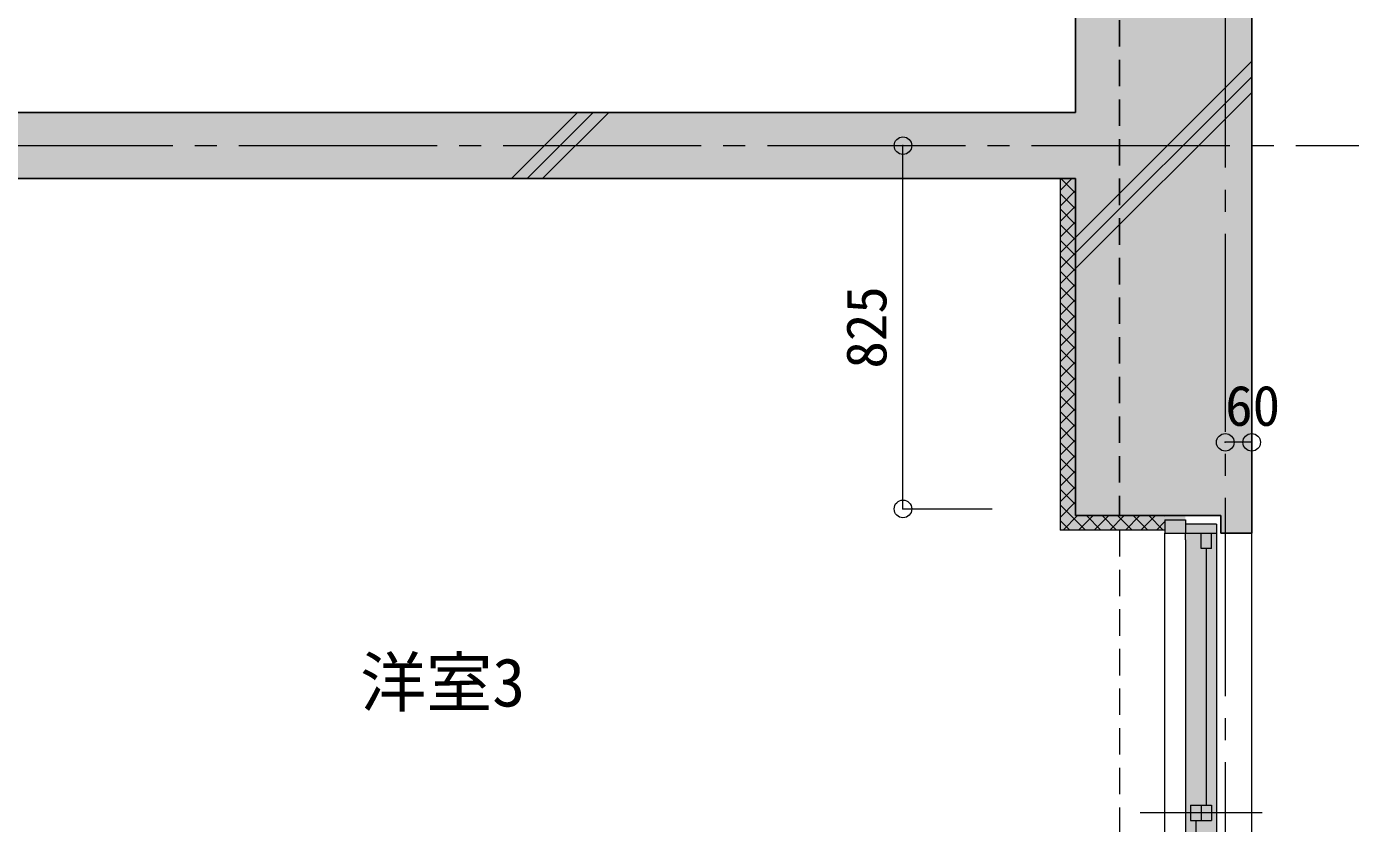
# Model space of a CAD drawing. Units: millimetres at full size, sheet at 1:50; details may follow other scales. Extents: x -9674 to 9699, y -6794 to 6791.
# Drawn here: x 3790 to 6797, y 2048 to 3858 of the extents above; entities that cross this region are included whole.
import ezdxf
from ezdxf.enums import TextEntityAlignment as Align

# ---------------------------------------------------------------- set-up
doc = ezdxf.new("R2010")
doc.units = ezdxf.units.MM
doc.header["$LTSCALE"] = 50
doc.header["$PDMODE"] = 32
doc.header["$PDSIZE"] = 40
doc.linetypes.add('CHAIN2', pattern=[12, 9, -1, 1, -1])
doc.linetypes.add('DASHED1', pattern=[1.8, 1.2, -0.6])
for name, color, linetype, lineweight in [('1-0_芯', 7, 'CHAIN2', 9), ('1-1_躯体', 2, 'Continuous', 25), ('1-3_建具', 3, 'Continuous', 18), ('1-8_ハッチ', 4, 'Continuous', 9), ('1-A_文字', 7, 'Continuous', 9), ('1-B_寸法', 7, 'Continuous', 9), ('1-C_梁', 7, 'DASHED1', 9)]:
    doc.layers.add(name, color=color, linetype=linetype, lineweight=lineweight)
for name, color, linetype in [('4-0', 1, 'Continuous'), ('4-1', 2, 'Continuous'), ('4-F', 4, 'Continuous')]:
    doc.layers.add(name, color=color, linetype=linetype)
doc.styles.add('ＭＳ ゴシック', font='')
doc.styles.get('ＭＳ ゴシック').set_extended_font_data('MS Gothic')

msp = doc.modelspace()

# ---------------------------------------------------------------- linework, layer by layer
at = {"layer": '1-0_芯'}
for p, q in [((6512.5, 4587.68), (6512.5, -3842.32)), ((-8327.5, 3587.68), (8282.5, 3587.68))]:
    msp.add_line(p, q, dxfattribs=at)
at = {"layer": '1-1_躯体'}
for p, q in [((6172.5, 4412.68), (6172.5, 3662.68)), ((6572.5, 4412.68), (6572.5, 2707.66)), ((-6527.5, 3662.68), (6172.5, 3662.68)), ((-6527.5, 3512.68), (6172.5, 3512.68)), ((6172.5, 3512.68), (6172.5, 2747.66)), ((6502.5, 2747.66), (6172.5, 2747.66)), ((6502.5, 2747.66), (6502.5, 2707.66)), ((6502.5, 2707.66), (6572.5, 2707.66))]:
    msp.add_line(p, q, dxfattribs=at)
at = {"layer": '1-1_躯体', "linetype": 'DASHED1'}
msp.add_line((6272.5, 4412.68), (6272.5, 2747.66), dxfattribs=at)
at = {"layer": '1-3_建具'}
for p, q in [((6375.5, 2737.66), (6376.53, 2737.66)), ((6375.5, 2737.66), (6422.5, 2737.66)), ((6422.5, 2737.66), (6422.5, 2707.66)), ((6457.5, 2672.66), (6457.5, 2707.66)), ((6481.5, 2672.66), (6481.5, 2707.66)), ((6481.5, 2672.66), (6457.5, 2672.66)), ((6469.5, 2090.16), (6469.5, 2672.66)), ((6433.5, 2090.16), (6433.5, 2055.16)), ((6433.5, 2090.16), (6481.5, 2090.16)), ((6457.5, 2090.16), (6457.5, 2055.16)), ((6481.5, 2090.16), (6481.5, 2055.16)), ((6433.5, 2055.16), (6481.5, 2055.16)), ((6445.5, 2055.16), (6445.5, 1472.66))]:
    msp.add_line(p, q, dxfattribs=at)
at = {"layer": '1-3_建具', "color": 7, "lineweight": 9}
for p, q in [((6375.5, 1437.66), (6375.5, 2707.66)), ((6492.5, 2727.66), (6422.5, 2727.66)), ((6422.5, 2707.66), (6492.5, 2707.66)), ((6422.5, 2692.66), (6422.5, 2707.66)), ((6492.5, 2727.66), (6492.5, 2692.66)), ((6572.5, 1437.66), (6572.5, 2707.66)), ((6422.5, 2692.66), (6422.5, 1452.66)), ((6492.5, 2692.66), (6492.5, 1452.66)), ((6595.98, 2072.66), (6319.02, 2072.66))]:
    msp.add_line(p, q, dxfattribs=at)
at = {"layer": '1-3_建具'}
msp.add_lwpolyline([(6375.5, 2737.66), (6375.5, 2707.66), (6422.5, 2707.66)], dxfattribs=at)
at = {"layer": '1-8_ハッチ'}
for p, q in [((6172.5, 3379.43), (6572.5, 3779.43)), ((6172.5, 3344.07), (6572.5, 3744.07)), ((6172.5, 3308.72), (6572.5, 3708.72)), ((4891.54, 3512.68), (5041.54, 3662.68)), ((4926.9, 3512.68), (5076.9, 3662.68)), ((4962.25, 3512.68), (5112.25, 3662.68)), ((6137.5, 3512.68), (6137.5, 2714.66)), ((6137.5, 3485.85), (6164.33, 3512.68)), ((6139.32, 3512.68), (6172.5, 3479.51)), ((6137.5, 3450.49), (6172.5, 3485.49)), ((6137.5, 3479.15), (6172.5, 3444.15)), ((6137.5, 3415.14), (6172.5, 3450.14)), ((6137.5, 3443.8), (6172.5, 3408.8)), ((6137.5, 3379.78), (6172.5, 3414.78)), ((6137.5, 3408.44), (6172.5, 3373.44)), ((6137.5, 3344.43), (6172.5, 3379.43)), ((6137.5, 3373.09), (6172.5, 3338.09)), ((6137.5, 3309.07), (6172.5, 3344.07)), ((6137.5, 3337.73), (6172.5, 3302.73)), ((6137.5, 3273.72), (6172.5, 3308.72)), ((6137.5, 3302.38), (6172.5, 3267.38)), ((6137.5, 3238.36), (6172.5, 3273.36)), ((6137.5, 3267.02), (6172.5, 3232.02)), ((6137.5, 3203.01), (6172.5, 3238.01)), ((6137.5, 3231.66), (6172.5, 3196.66)), ((6137.5, 3167.65), (6172.5, 3202.65)), ((6137.5, 3196.31), (6172.5, 3161.31)), ((6137.5, 3132.3), (6172.5, 3167.3)), ((6137.5, 3160.95), (6172.5, 3125.95)), ((6137.5, 3096.94), (6172.5, 3131.94)), ((6137.5, 3125.6), (6172.5, 3090.6)), ((6137.5, 3061.59), (6172.5, 3096.59)), ((6137.5, 3090.24), (6172.5, 3055.24)), ((6137.5, 3026.23), (6172.5, 3061.23)), ((6137.5, 3054.89), (6172.5, 3019.89)), ((6137.5, 2990.87), (6172.5, 3025.87)), ((6137.5, 3019.53), (6172.5, 2984.53)), ((6137.5, 2955.52), (6172.5, 2990.52)), ((6137.5, 2984.18), (6172.5, 2949.18)), ((6137.5, 2920.16), (6172.5, 2955.16)), ((6137.5, 2948.82), (6172.5, 2913.82)), ((6137.5, 2884.81), (6172.5, 2919.81)), ((6137.5, 2913.47), (6172.5, 2878.47)), ((6137.5, 2849.45), (6172.5, 2884.45)), ((6137.5, 2878.11), (6172.5, 2843.11)), ((6137.5, 2814.1), (6172.5, 2849.1)), ((6137.5, 2842.76), (6172.5, 2807.76)), ((6137.5, 2778.74), (6172.5, 2813.74)), ((6137.5, 2807.4), (6172.5, 2772.4)), ((6137.5, 2743.39), (6172.5, 2778.39)), ((6137.5, 2772.05), (6194.88, 2714.66)), ((6137.5, 2736.69), (6159.53, 2714.66)), ((6144.13, 2714.66), (6177.13, 2747.66)), ((6179.49, 2714.66), (6212.49, 2747.66)), ((6197.24, 2747.66), (6230.24, 2714.66)), ((6214.84, 2714.66), (6247.84, 2747.66)), ((6232.59, 2747.66), (6265.59, 2714.66)), ((6250.2, 2714.66), (6283.2, 2747.66)), ((6267.95, 2747.66), (6300.95, 2714.66)), ((6285.55, 2714.66), (6318.55, 2747.66)), ((6303.3, 2747.66), (6336.3, 2714.66)), ((6320.91, 2714.66), (6353.91, 2747.66)), ((6338.66, 2747.66), (6371.66, 2714.66)), ((6374.02, 2747.66), (6375.5, 2746.18)), ((6375.5, 2714.66), (6137.5, 2714.66)), ((6356.26, 2714.66), (6375.5, 2733.9))]:
    msp.add_line(p, q, dxfattribs=at)
at = {"layer": '1-B_寸法'}
for p, q in [((5780.52, 2762.68), (5780.52, 3587.68)), ((6572.5, 2913.9), (6512.5, 2913.9)), ((5780.52, 2762.68), (5983.28, 2762.68))]:
    msp.add_line(p, q, dxfattribs=at)
at = {"layer": '1-B_寸法', "color": 3}
for p in [(5780.52, 3587.68), (6512.5, 2913.9), (6572.5, 2913.9), (5780.52, 2762.68)]:
    msp.add_point(p, dxfattribs=at)
at = {"layer": '1-C_梁'}
msp.add_line((6272.5, 2714.66), (6272.5, 1428.68), dxfattribs=at)
at = {"layer": '4-0'}
for points in [[(6572.5, 4412.68), (6172.5, 4412.68), (6172.5, 2747.66)], [(6572.5, 4412.68), (6172.5, 2747.66), (6502.5, 2747.66)], [(6502.5, 2707.66), (6572.5, 2707.66), (6572.5, 4412.68)], [(6572.5, 4412.68), (6502.5, 2747.66), (6502.5, 2707.66)], [(-6527.5, 3662.68), (-6527.5, 3512.68), (6172.5, 3662.68), (6172.5, 3512.68)]]:
    msp.add_solid(points, dxfattribs=at)
at = {"layer": '4-1'}
msp.add_solid([(6422.5, 1417.66), (6492.5, 1417.66), (6422.5, 2727.66), (6492.5, 2727.66)], dxfattribs=at)
at = {"layer": '4-F'}
for points in [[(6137.5, 3512.68), (6172.5, 3512.68), (6137.5, 2714.66), (6172.5, 2747.66)], [(6172.5, 2747.66), (6137.5, 2714.66), (6322.5, 2747.66), (6287.5, 2714.66)], [(6322.5, 2747.66), (6287.5, 2714.66), (6375.5, 2714.66)], [(6375.5, 2714.66), (6422.02, 2747.97), (6322.5, 2747.66)], [(6375.5, 2707.66), (6422.5, 2707.66), (6422.02, 2747.97)], [(6375.5, 2714.66), (6375.5, 2707.66), (6422.02, 2747.97)]]:
    msp.add_solid(points, dxfattribs=at)

# ---------------------------------------------------------------- texts
at = {"layer": '1-A_文字', "style": 'ＭＳ ゴシック'}
msp.add_text('洋室3', height=110, dxfattribs=at).set_placement((4547.72, 2280.89), align=Align.BOTTOM_LEFT)
at = {"layer": '1-B_寸法', "style": 'ＭＳ ゴシック'}
msp.add_text('825', height=91.64, rotation=90, dxfattribs=at).set_placement((5770.52, 3081.43), align=Align.BOTTOM_LEFT)
msp.add_text('60', height=91.64, dxfattribs=at).set_placement((6512.31, 2923.9), align=Align.BOTTOM_LEFT)

doc.saveas('drawing.dxf')
